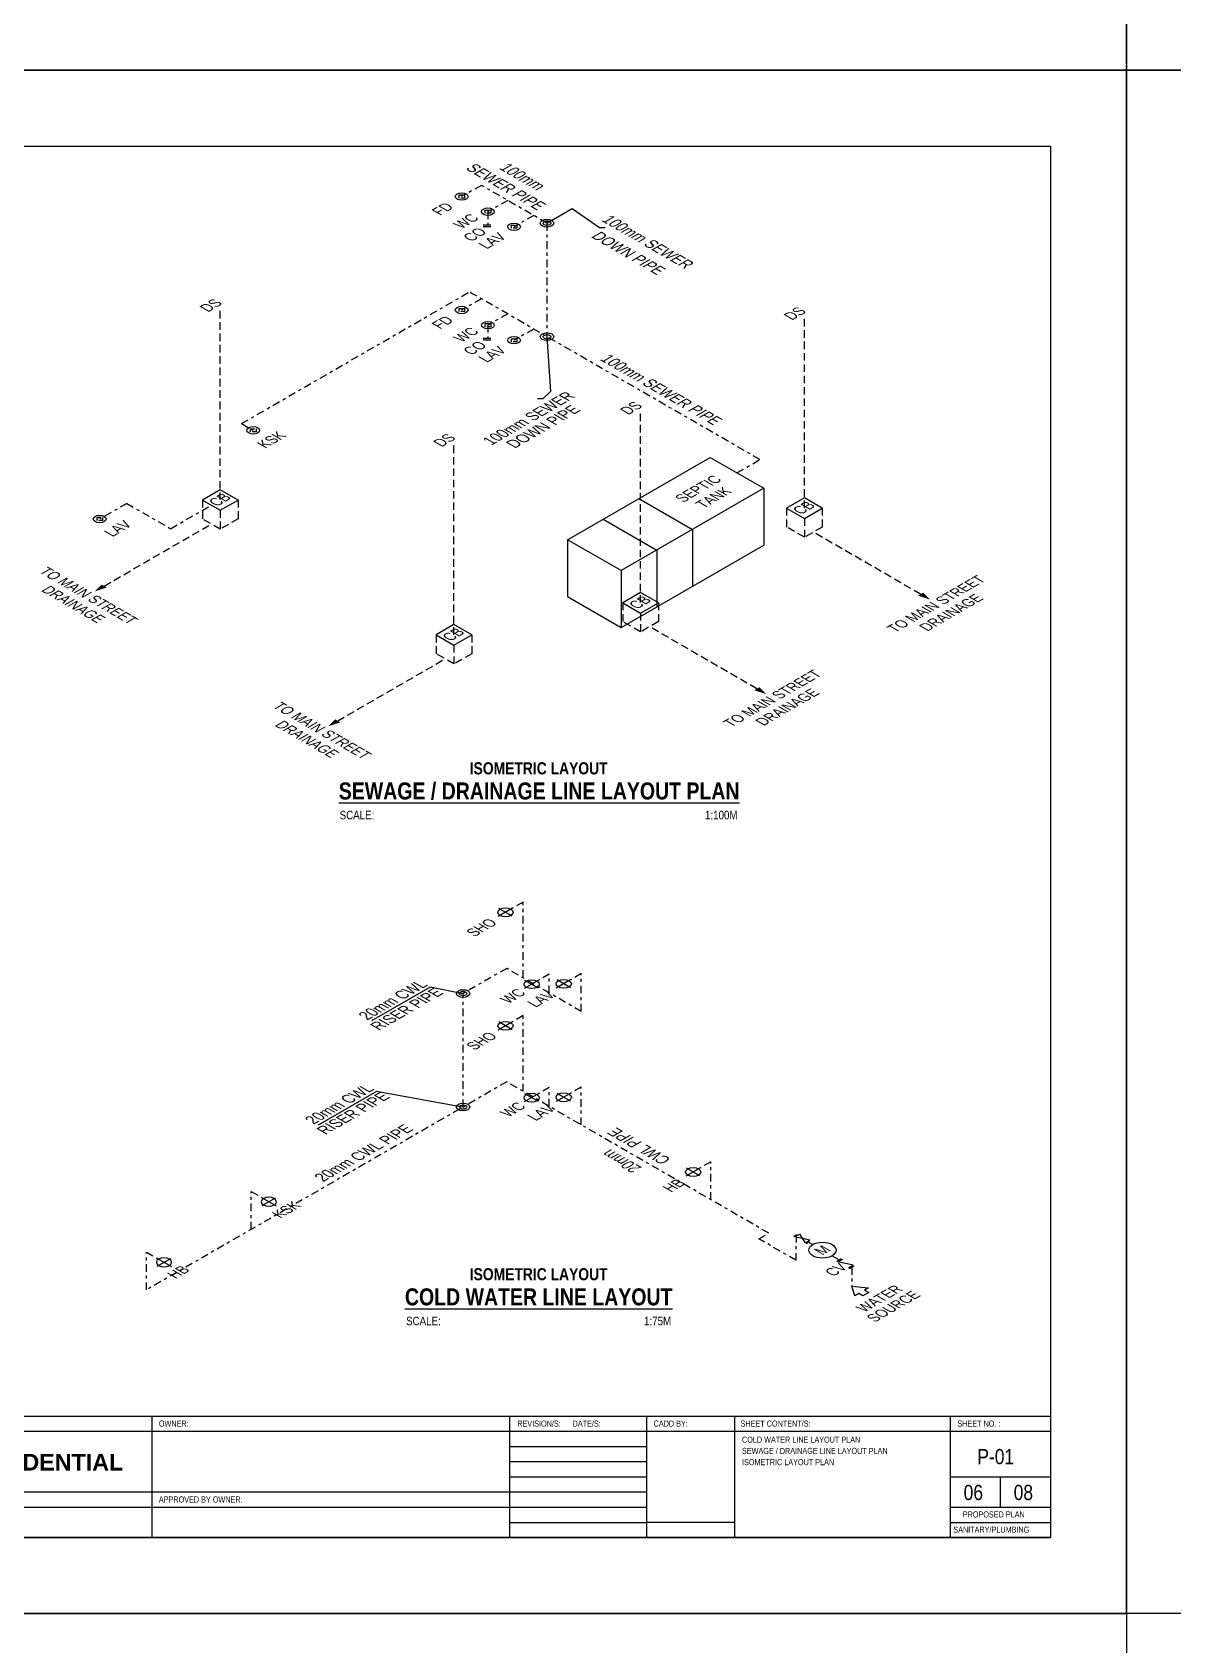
# Model space of a CAD drawing. Header units: inches. Extents: x 7263 to 14962, y 1317 to 2926.
# Drawn here: x 7303 to 7340.7, y 1367.1 to 1420.4 of the extents above; entities that cross this region are included whole.
import ezdxf
from ezdxf.enums import TextEntityAlignment as Align

# ---------------------------------------------------------------- set-up
doc = ezdxf.new("R2010")
doc.units = ezdxf.units.IN
doc.header["$MEASUREMENT"] = 0
for name, pattern in [('CWL', [0.5, 0.25, -0.125, 0, -0.125]), ('HIDDEN', [0.375, 0.25, -0.125]), ('HIDDEN2', [0.1875, 0.125, -0.0625])]:
    doc.linetypes.add(name, pattern=pattern)
for name, color, linetype in [('Layer3', 3, 'Continuous'), ('Layer4', 4, 'Continuous'), ('Layer5', 5, 'Continuous'), ('Layer6', 6, 'Continuous'), ('Layer8', 8, 'Continuous'), ('text', 7, 'Continuous')]:
    doc.layers.add(name, color=color, linetype=linetype)
doc.layers.add('plumbing', color=42, linetype='Continuous', lineweight=15)
doc.styles.get("Standard").update_dxf_attribs({"font": ''})
doc.styles.get('Standard').set_extended_font_data('Tw Cen MT Condensed')
doc.dimstyles.new('ISOMETRIC -30', dxfattribs={"dimtxt": 0.2, "dimasz": 0.18, "dimexe": 0.18, "dimexo": 0.0625, "dimgap": 0.09, "dimtad": 0, "dimzin": 0, "dimdsep": 46, "dimtxsty": 'Standard', "dimblk": 'ARCHTICK', "dimcen": 0.09, "dimclrd": 8, "dimclre": 8, "dimclrt": 2, "dimadec": 0, "dimazin": 0, "dimtfac": 1, "dimtofl": 0, "dimtmove": 0, "dimatfit": 3, "dimfxl": 1, "dimtolj": 1, "dimtzin": 0, "dimarcsym": 0})
doc.dimstyles.get("Standard").update_dxf_attribs({"dimtxt": 0.2, "dimasz": 0.18, "dimexe": 0.18, "dimexo": 0.0625, "dimgap": 0.09, "dimtad": 0, "dimzin": 0, "dimdsep": 46, "dimtxsty": 'Standard', "dimblk": 'ARCHTICK', "dimcen": 0.09, "dimclrd": 8, "dimclre": 8, "dimclrt": 2, "dimadec": 0, "dimazin": 0, "dimtfac": 1, "dimtofl": 0, "dimtmove": 0, "dimatfit": 3, "dimfxl": 1, "dimtolj": 1, "dimtzin": 0, "dimarcsym": 0})

# ---------------------------------------------------------------- blocks, each defined once
blk = doc.blocks.new('_ArchTick')
at = {"color": 0, "linetype": 'ByBlock', "const_width": 0.15}
blk.add_lwpolyline([(-0.5, -0.5), (0.5, 0.5)], dxfattribs=at)

msp = doc.modelspace()

# ---------------------------------------------------------------- hatches: boundary and pattern name
at = {"layer": 'Layer5', "true_color": 0xc8c92d, "extrusion": (0, 0.816497, 0.57735)}
h = msp.add_hatch(color=52, dxfattribs=at)
h.dxf.hatch_style = 1
h.paths.add_polyline_path([(-7319.958, -3789.664, -0.414214), (-7320.134, -3789.664, -0.414214), (-7320.134, -3789.488)])
h.paths.add_polyline_path([(-7319.958, -3789.488, -0.414214), (-7319.958, -3789.664), (-7320.134, -3789.488, -0.414214)])
h = msp.add_hatch(color=52, dxfattribs=at)
h.dxf.hatch_style = 1
h.paths.add_polyline_path([(-7319.958, -3787.499, -0.414214), (-7320.134, -3787.499, -0.414214), (-7320.134, -3787.323)])
h.paths.add_polyline_path([(-7319.958, -3787.323, -0.414214), (-7319.958, -3787.499), (-7320.134, -3787.323, -0.414214)])
at = {"layer": 'Layer8', "linetype": 'HIDDEN', "extrusion": (0, 0.816497, 0.57735)}
h = msp.add_hatch(color=4, dxfattribs=at)
h.dxf.hatch_style = 1
h.paths.add_polyline_path([(-7317.187, -2598.309, -0.414214), (-7317.363, -2598.309, -0.414214), (-7317.363, -2598.134)])
h.paths.add_polyline_path([(-7317.187, -2598.134, -0.414214), (-7317.187, -2598.309), (-7317.363, -2598.134, -0.414214)])
h = msp.add_hatch(color=4, dxfattribs=at)
h.dxf.hatch_style = 1
h.paths.add_polyline_path([(-7317.187, -2596.144, -0.414214), (-7317.363, -2596.144, -0.414214), (-7317.363, -2595.968)])
h.paths.add_polyline_path([(-7317.187, -2595.968, -0.414214), (-7317.187, -2596.144), (-7317.363, -2595.968, -0.414214)])

# ---------------------------------------------------------------- linework, layer by layer
at = {"layer": 'Defpoints'}
for points in [[(7262.697, 1470.116), (7339.197, 1470.116), (7339.197, 1419.116), (7262.697, 1419.116)], [(7339.197, 1470.116), (7415.697, 1470.116), (7415.697, 1419.116), (7339.197, 1419.116)], [(7262.697, 1419.116), (7339.197, 1419.116), (7339.197, 1368.116), (7262.697, 1368.116)], [(7339.197, 1419.116), (7415.697, 1419.116), (7415.697, 1368.116), (7339.197, 1368.116)], [(7262.697, 1368.116), (7339.197, 1368.116), (7339.197, 1317.116), (7262.697, 1317.116)]]:
    msp.add_lwpolyline(points, close=True, dxfattribs=at)
at = {"layer": 'Layer3', "color": 52, "linetype": 'CWL', "lineweight": -3, "true_color": 0xc8c92d}
for p, q in [((7317.881, 1415.312, -3641.371), (7317.226, 1414.944, -3641.377)), ((7320.046, 1414.062, -3641.371), (7317.881, 1415.312, -3641.371)), ((7318.747, 1414.812, -3641.371), (7318.092, 1414.444, -3641.377)), ((7319.613, 1414.312, -3641.371), (7318.958, 1413.944, -3641.377)), ((7320.046, 1414.062, -3641.371), (7320.046, 1410.312, -3641.371)), ((7309.952, 1407.44, -3641.377), (7317.486, 1411.79, -3641.377)), ((7327.082, 1406.249, -3641.371), (7317.486, 1411.79, -3641.371)), ((7317.881, 1411.562, -3641.371), (7317.226, 1411.194, -3641.377)), ((7318.747, 1411.062, -3641.371), (7318.092, 1410.694, -3641.377)), ((7319.613, 1410.562, -3641.371), (7318.958, 1410.194, -3641.377)), ((7309.952, 1407.44, -3641.377), (7310.337, 1407.217, -3641.377)), ((7326.324, 1405.812, -3641.371), (7327.082, 1406.249, -3641.371)), ((7306.162, 1404.802, -3631.743), (7305.267, 1404.286, -3631.743)), ((7306.158, 1404.802, -3631.743), (7307.607, 1403.965, -3631.743)), ((7307.607, 1403.965, -3631.743), (7308.957, 1404.745, -3631.743))]:
    msp.add_line(p, q, dxfattribs=at)
at = {"layer": 'Layer3', "color": 52, "linetype": 'CWL', "lineweight": -3, "true_color": 0xc8c92d, "extrusion": (0, -0.816497, 0.57735)}
for p, q in [((7318.096, 1414.444, -3641.377), (7318.096, 1414.006, -3641.997)), ((7317.935, 1414.006, -3641.997), (7318.257, 1414.006, -3641.997)), ((7317.935, 1413.952, -3642.073), (7318.257, 1413.952, -3642.073)), ((7318.096, 1410.694, -3641.377), (7318.096, 1410.256, -3641.997)), ((7317.935, 1410.256, -3641.997), (7318.257, 1410.256, -3641.997)), ((7317.935, 1410.202, -3642.073), (7318.257, 1410.202, -3642.073))]:
    msp.add_line(p, q, dxfattribs=at)
at = {"layer": 'Layer3', "color": 4, "extrusion": (0, 0.816497, 0.57735)}
for p, q in [((7318.912, 1391.424, -2199.987), (7318.429, 1391.145, -2199.592)), ((7318.895, 1391.159, -2199.611), (7318.453, 1391.415, -2199.973)), ((7319.778, 1389.049, -2199.987), (7319.295, 1388.77, -2199.592)), ((7319.761, 1388.784, -2199.611), (7319.319, 1389.04, -2199.973)), ((7320.838, 1389.063, -2199.987), (7320.354, 1388.784, -2199.592)), ((7320.821, 1388.797, -2199.611), (7320.378, 1389.053, -2199.973)), ((7318.912, 1387.674, -2199.987), (7318.429, 1387.395, -2199.592)), ((7318.895, 1387.409, -2199.611), (7318.453, 1387.665, -2199.973)), ((7319.778, 1385.299, -2199.987), (7319.295, 1385.02, -2199.592)), ((7319.761, 1385.034, -2199.611), (7319.319, 1385.29, -2199.973)), ((7320.838, 1385.313, -2199.987), (7320.354, 1385.034, -2199.592)), ((7320.821, 1385.047, -2199.611), (7320.378, 1385.303, -2199.973)), ((7325.115, 1382.843, -2199.987), (7324.632, 1382.564, -2199.592)), ((7325.098, 1382.578, -2199.611), (7324.656, 1382.833, -2199.973)), ((7310.614, 1381.862, -2199.987), (7311.098, 1381.583, -2199.592)), ((7310.631, 1381.596, -2199.611), (7311.074, 1381.852, -2199.973)), ((7307.15, 1379.862, -2199.987), (7307.634, 1379.583, -2199.592)), ((7307.167, 1379.596, -2199.611), (7307.61, 1379.852, -2199.973))]:
    msp.add_line(p, q, dxfattribs=at)
at = {"layer": 'Layer3', "color": 4, "linetype": 'CWL', "lineweight": -3, "extrusion": (0, 0.816497, 0.57735)}
for p, q in [((7319.256, 1391.623, -2200.267), (7318.905, 1391.42, -2199.981)), ((7320.122, 1389.248, -2200.267), (7319.771, 1389.045, -2199.981)), ((7321.181, 1389.261, -2200.267), (7320.831, 1389.059, -2199.981)), ((7321.181, 1385.511, -2200.267), (7320.831, 1385.309, -2199.981)), ((7325.459, 1383.041, -2200.267), (7325.108, 1382.839, -2199.981)), ((7310.271, 1382.06, -2200.267), (7310.622, 1381.858, -2199.981)), ((7306.807, 1380.06, -2200.267), (7307.158, 1379.858, -2199.981))]:
    msp.add_line(p, q, dxfattribs=at)
at = {"layer": 'Layer3', "color": 4, "linetype": 'CWL', "lineweight": -3}
for p, q in [((7319.256, 1389.123, -2200.267), (7319.256, 1391.623, -2200.267)), ((7318.715, 1389.435, -2200.267), (7317.275, 1388.604, -2200.267)), ((7321.181, 1388.011, -2200.267), (7318.715, 1389.435, -2200.267)), ((7320.122, 1388.623, -2200.267), (7320.122, 1389.248, -2200.267)), ((7321.181, 1388.011, -2200.267), (7321.181, 1389.261, -2200.267)), ((7317.275, 1384.854, -2200.267), (7317.275, 1388.604, -2200.267)), ((7319.256, 1385.373, -2200.267), (7319.256, 1387.873, -2200.267)), ((7318.715, 1385.685, -2200.267), (7306.807, 1378.81, -2200.267)), ((7327.375, 1380.685, -2200.267), (7318.715, 1385.685, -2200.267)), ((7320.122, 1384.873, -2200.267), (7320.122, 1385.498, -2200.267)), ((7321.181, 1384.261, -2200.267), (7321.181, 1385.511, -2200.267)), ((7325.459, 1381.791, -2200.267), (7325.459, 1383.041, -2200.267)), ((7310.271, 1380.81, -2200.267), (7310.271, 1382.06, -2200.267)), ((7327.05, 1380.498, -2200.267), (7327.375, 1380.685, -2200.267)), ((7328.273, 1379.791, -2200.267), (7327.05, 1380.498, -2200.267)), ((7328.277, 1380.627, -2200.27), (7328.273, 1379.791, -2200.267)), ((7306.807, 1378.81, -2200.267), (7306.807, 1380.06, -2200.267))]:
    msp.add_line(p, q, dxfattribs=at)
at = {"layer": 'Layer3', "color": 4, "linetype": 'CWL', "extrusion": (0, 0.816497, 0.57735)}
for p, q in [((7319.256, 1387.873, -2200.267), (7318.905, 1387.67, -2199.981)), ((7320.122, 1385.498, -2200.267), (7319.771, 1385.295, -2199.981))]:
    msp.add_line(p, q, dxfattribs=at)
at = {"layer": 'Layer3', "color": 4, "linetype": 'HIDDEN2', "lineweight": -3, "extrusion": (0, 0.816497, 0.57735)}
for p, q in [((7328.199, 1380.582, -2200.206), (7328.356, 1380.672, -2200.334)), ((7328.609, 1380.345, -2199.872), (7328.766, 1380.436, -2200)), ((7328.831, 1380.307, -2199.818), (7328.687, 1380.39, -2199.936))]:
    msp.add_line(p, q, dxfattribs=at)
at = {"layer": 'Layer3', "color": 4, "linetype": 'ByBlock', "lineweight": -3, "extrusion": (0, 0.816497, 0.57735)}
for p, q in [((7329.626, 1379.758, -2199.041), (7329.783, 1379.848, -2199.169)), ((7330.041, 1379.518, -2198.702), (7330.198, 1379.609, -2198.83))]:
    msp.add_line(p, q, dxfattribs=at)
at = {"layer": 'Layer3', "color": 4, "linetype": 'CWL'}
msp.add_line((7330.12, 1379.563, -2198.766), (7330.12, 1378.938, -2198.766), dxfattribs=at)
at = {"layer": 'Layer3'}
for p, q in [((7306.985, 1374.642), (7306.985, 1370.626)), ((7318.802, 1374.642), (7318.802, 1370.626)), ((7323.334, 1374.642), (7323.334, 1370.626)), ((7326.245, 1374.642), (7326.245, 1370.626)), ((7333.374, 1374.642), (7333.374, 1370.626)), ((7266.712, 1374.14), (7336.687, 1374.14)), ((7318.802, 1373.638), (7323.334, 1373.638)), ((7318.802, 1373.136), (7323.334, 1373.136)), ((7318.802, 1372.634), (7323.334, 1372.634)), ((7333.374, 1372.634), (7336.687, 1372.634)), ((7335.03, 1371.63), (7335.03, 1372.634)), ((7291.267, 1372.132), (7318.802, 1372.132)), ((7291.267, 1371.63), (7318.802, 1371.63)), ((7318.802, 1372.132), (7323.334, 1372.132)), ((7318.802, 1371.63), (7323.334, 1371.63)), ((7333.374, 1371.63), (7336.687, 1371.63)), ((7318.802, 1371.128), (7323.334, 1371.128)), ((7326.245, 1371.128), (7323.334, 1371.128)), ((7333.374, 1371.128), (7336.687, 1371.128))]:
    msp.add_line(p, q, dxfattribs=at)
at = {"layer": 'Layer3', "color": 4, "linetype": 'ByBlock', "lineweight": -3, "extrusion": (0, 0.816497, 0.57735)}
for points, elevation in [([(-7328.734, -2593.325), (-7328.231, -2593.502), (-7328.388, -2593.659), (-7328.577, -2593.168), (-7328.734, -2593.325)], -143.049), ([(-7329.467, -2592.429), (-7329.705, -2592.191)], -143.049), ([(-7330.166, -2591.893), (-7329.663, -2592.07), (-7329.82, -2592.227)], -143.049), ([(-7330.009, -2591.736), (-7330.166, -2591.893)], -143.049), ([(-7330.12, -2591.416), (-7330.675, -2591.32), (-7330.541, -2591.186), (-7330.68, -2591.047), (-7330.488, -2590.855), (-7330.349, -2590.994), (-7330.215, -2590.86), (-7330.12, -2591.416)], -143.56)]:
    msp.add_lwpolyline(points, dxfattribs=dict(at, elevation=elevation))
for centre, radius in [((-7317.275, -2598.221, -136.534), 0.222), ((-7317.275, -2598.221, -136.534), 0.124), ((-7317.275, -2596.056, -139.596), 0.222), ((-7317.275, -2596.056, -139.596), 0.124), ((-7329.149, -2592.747, -143.049), 0.45)]:
    msp.add_circle(centre, radius, dxfattribs=at)
at = {"layer": 'Layer3', "color": 4, "extrusion": (-4.322e-17, 0.816497, 0.57735)}
for centre in [(7318.674, 1391.287, -2199.792), (7319.54, 1388.912, -2199.792), (7320.599, 1388.925, -2199.792), (7318.674, 1387.537, -2199.792), (7319.54, 1385.162, -2199.792), (7320.599, 1385.175, -2199.792), (7324.877, 1382.705, -2199.792)]:
    msp.add_ellipse(centre, major_axis=(0, -0.147, 0.208), ratio=0.991969, start_param=0.785398, end_param=7.068583, dxfattribs=at)
at = {"layer": 'Layer3', "color": 4, "extrusion": (-4.322e-17, -0.816497, -0.57735)}
for centre in [(7310.853, 1381.724, -2199.792), (7307.389, 1379.724, -2199.792)]:
    msp.add_ellipse(centre, major_axis=(0, -0.147, 0.208), ratio=0.991969, start_param=0.785398, end_param=7.068583, dxfattribs=at)
at = {"layer": 'Layer4', "linetype": 'HIDDEN'}
for p, q in [((7309.251, 1404.915, -3636.56), (7309.251, 1411.165, -3636.56)), ((7328.553, 1404.646, -3636.56), (7328.553, 1410.896, -3636.56)), ((7323.14, 1401.521, -3636.56), (7323.14, 1407.771, -3636.56)), ((7316.97, 1400.459, -3636.56), (7316.97, 1406.709, -3636.56)), ((7308.662, 1404.915, -3636.56), (7308.662, 1404.29, -3636.56)), ((7309.841, 1404.915, -3636.56), (7309.841, 1404.29, -3636.56)), ((7309.251, 1404.575, -3636.079), (7309.251, 1403.95, -3636.079)), ((7327.964, 1404.646, -3636.56), (7327.964, 1404.021, -3636.56)), ((7328.553, 1404.306, -3636.079), (7328.553, 1403.681, -3636.079)), ((7329.142, 1404.646, -3636.56), (7329.142, 1404.021, -3636.56)), ((7322.551, 1401.521, -3636.56), (7322.551, 1400.896, -3636.56)), ((7323.729, 1401.521, -3636.56), (7323.729, 1400.896, -3636.56)), ((7323.14, 1401.181, -3636.079), (7323.14, 1400.556, -3636.079)), ((7316.381, 1400.459, -3636.56), (7316.381, 1399.834, -3636.56)), ((7317.559, 1400.459, -3636.56), (7317.559, 1399.834, -3636.56)), ((7316.97, 1400.119, -3636.079), (7316.97, 1399.494, -3636.079))]:
    msp.add_line(p, q, dxfattribs=at)
at = {"layer": 'Layer4', "extrusion": (0, 0.816497, 0.57735)}
for points, elevation in [([(-7308.662, -3780.367), (-7309.251, -3779.778), (-7309.841, -3780.367), (-7309.251, -3780.956), (-7308.662, -3780.367)], -952.461), ([(-7327.964, -3780.212), (-7328.553, -3779.623), (-7329.142, -3780.212), (-7328.553, -3780.801), (-7327.964, -3780.212)], -952.68), ([(-7322.551, -3778.408), (-7323.14, -3777.818), (-7323.729, -3778.408), (-7323.14, -3778.997), (-7322.551, -3778.408)], -955.232), ([(-7316.381, -3777.794), (-7316.97, -3777.205), (-7317.559, -3777.794), (-7316.97, -3778.383), (-7316.381, -3777.794)], -956.099)]:
    msp.add_lwpolyline(points, dxfattribs=dict(at, elevation=elevation))
at = {"layer": 'Layer4', "linetype": 'HIDDEN', "elevation": -3636.56}
for points in [[(7309.841, 1404.29), (7309.251, 1403.95), (7308.662, 1404.29)], [(7329.142, 1404.021), (7328.553, 1403.681), (7327.964, 1404.021)], [(7323.729, 1400.896), (7323.14, 1400.556), (7322.551, 1400.896)], [(7317.559, 1399.834), (7316.97, 1399.494), (7316.381, 1399.834)]]:
    msp.add_lwpolyline(points, dxfattribs=at)
at = {"layer": 'Layer4', "linetype": 'HIDDEN', "extrusion": (-4.56654e-12, 0.816497, 0.57735)}
for points, elevation in [([(-7305.411, -3776.362), (-7308.957, -3779.908)], -953.11), ([(-7313.129, -3773.789), (-7316.675, -3777.335)], -956.748)]:
    msp.add_lwpolyline(points, dxfattribs=dict(at, elevation=elevation))
at = {"layer": 'Layer4', "linetype": 'HIDDEN', "extrusion": (0, 0.816497, 0.57735)}
for points, elevation in [([(-7332.394, -3776.207), (-7328.848, -3779.753)], -953.329), ([(-7326.981, -3774.402), (-7323.435, -3777.949)], -955.881)]:
    msp.add_lwpolyline(points, dxfattribs=dict(at, elevation=elevation))
at = {"layer": 'Layer4', "linetype": 'HIDDEN', "extrusion": (-4.56654e-12, 0.816497, 0.57735)}
for points in [[(-7305.324, -3776.449, -953.11), (-7305.103, -3776.054, -953.11), (-7305.497, -3776.275, -953.11)], [(-7313.043, -3773.876, -956.748), (-7312.822, -3773.482, -956.748), (-7313.216, -3773.702, -956.748)]]:
    msp.add_solid(points, dxfattribs=at)
at = {"layer": 'Layer4', "linetype": 'HIDDEN', "extrusion": (0, 0.816497, 0.57735)}
for points in [[(-7332.48, -3776.293, -953.329), (-7332.701, -3775.899, -953.329), (-7332.307, -3776.12, -953.329)], [(-7327.068, -3774.489, -955.881), (-7327.288, -3774.095, -955.881), (-7326.894, -3774.316, -955.881)]]:
    msp.add_solid(points, dxfattribs=at)
at = {"layer": 'Layer5', "color": 52, "linetype": 'HIDDEN2', "true_color": 0xc8c92d, "extrusion": (0, 0.816497, 0.57735)}
for points, elevation in [([(-7317.14, -3790.18), (-7317.319, -3790.18), (-7317.319, -3790.002), (-7317.141, -3790.001)], -947.053), ([(-7318.006, -3789.891), (-7318.185, -3789.892), (-7318.185, -3789.713), (-7318.007, -3789.713)], -947.461), ([(-7318.872, -3789.603), (-7319.051, -3789.603), (-7319.052, -3789.424), (-7318.873, -3789.424)], -947.869), ([(-7317.14, -3788.015), (-7317.319, -3788.015), (-7317.319, -3787.837), (-7317.141, -3787.836)], -950.115), ([(-7318.006, -3787.726), (-7318.185, -3787.727), (-7318.185, -3787.548), (-7318.007, -3787.548)], -950.523), ([(-7318.872, -3787.438), (-7319.051, -3787.438), (-7319.052, -3787.259), (-7318.873, -3787.259)], -950.931), ([(-7310.252, -3785.719), (-7310.431, -3785.719), (-7310.431, -3785.541), (-7310.253, -3785.54)], -953.362), ([(-7305.178, -3776.16), (-7305.356, -3776.161), (-7305.357, -3775.982), (-7305.178, -3775.981)], -950.193)]:
    msp.add_lwpolyline(points, close=True, dxfattribs=dict(at, elevation=elevation))
at = {"layer": 'Layer5', "color": 52, "true_color": 0xc8c92d, "extrusion": (0, 0.816497, 0.57735)}
for centre, radius in [((-7317.226, -3790.09, -947.053), 0.211), ((-7318.092, -3789.801, -947.461), 0.211), ((-7318.958, -3789.513, -947.869), 0.211), ((-7320.046, -3789.576, -947.77), 0.222), ((-7320.046, -3789.576, -947.77), 0.124), ((-7317.226, -3787.925, -950.115), 0.211), ((-7318.092, -3787.636, -950.523), 0.211), ((-7318.958, -3787.348, -950.931), 0.211), ((-7320.046, -3787.411, -950.832), 0.222), ((-7320.046, -3787.411, -950.832), 0.124), ((-7310.337, -3785.629, -953.362), 0.211), ((-7305.263, -3776.07, -950.193), 0.211)]:
    msp.add_circle(centre, radius, dxfattribs=at)
at = {"layer": 'Layer6'}
for p, q in [((7336.687, 1416.606), (7336.687, 1370.626)), ((7266.712, 1374.642), (7336.687, 1374.642)), ((7266.712, 1370.626), (7336.687, 1370.626))]:
    msp.add_line(p, q, dxfattribs=at)
msp.add_lwpolyline([(7336.687, 1370.626), (7266.712, 1370.626), (7266.712, 1416.606), (7336.687, 1416.606)], close=True, dxfattribs=at)
at = {"layer": 'plumbing', "color": 52, "lineweight": 25, "true_color": 0xc8c92d}
for p, q in [((7327.208, 1405.301, -3640.65), (7327.208, 1403.426, -3640.65)), ((7320.727, 1403.6, -3638.244), (7320.727, 1401.725, -3638.244)), ((7324.851, 1403.941, -3638.725), (7324.851, 1402.066, -3638.725)), ((7323.673, 1403.26, -3637.763), (7323.673, 1401.385, -3637.763)), ((7322.494, 1402.58, -3636.801), (7322.494, 1400.705, -3636.801))]:
    msp.add_line(p, q, dxfattribs=at)
at = {"layer": 'plumbing', "color": 52, "lineweight": 25, "true_color": 0xc8c92d, "extrusion": (0, 0.816497, 0.57735)}
for p, q in [((7323.084, 1404.961, -3640.169), (7324.851, 1403.941, -3638.725)), ((7321.905, 1404.281, -3639.206), (7323.673, 1403.26, -3637.763))]:
    msp.add_line(p, q, dxfattribs=at)
at = {"layer": 'plumbing', "color": 52, "lineweight": 25, "true_color": 0xc8c92d, "extrusion": (0, 0.816497, 0.57735), "elevation": -954.506}
msp.add_lwpolyline([(-7327.208, -3783.929), (-7322.494, -3779.215), (-7320.727, -3780.983), (-7325.441, -3785.697), (-7327.208, -3783.929)], dxfattribs=at)
at = {"layer": 'plumbing', "color": 52, "lineweight": 25, "true_color": 0xc8c92d, "elevation": -3638.244}
msp.add_lwpolyline([(7320.727, 1401.725), (7322.494, 1400.705), (7327.208, 1403.426)], dxfattribs=at)

# ---------------------------------------------------------------- texts
at = {"layer": 'Layer3', "color": 52, "linetype": 'Continuous', "true_color": 0xc8c92d, "extrusion": (0, 0.816497, 0.57735)}
for s, height, rotation, p in [('SEWER PIPE', 0.4741, 135, (-7318.697, -817.103, 1155.558)), ('100mm', 0.4741, 135, (-7319.245, -817.294, 1155.829)), ('100mm SEWER', 0.47407, 135, (-7323.384, -3789.218, -948.277)), ('DOWN PIPE', 0.4741, 135, (-7322.747, -3789.005, -948.577)), ('100mm SEWER PIPE', 0.47407, 135, (-7323.828, -3786.4, -952.262)), ('100mm SEWER', 0.47407, 225, (-7319.442, -3785.332, -952.663)), ('DOWN PIPE', 0.4741, 225, (-7319.918, -3784.856, -952.663))]:
    msp.add_text(s, height=height, rotation=rotation, dxfattribs=at).set_placement(p, align=Align.MIDDLE_CENTER)
at = {"layer": 'Layer3', "color": 4, "linetype": 'Continuous', "extrusion": (0, 0.816497, 0.57735)}
for s, height, rotation, p in [('DS', 0.4444, 225, (-7308.938, -3784.291, -947.358)), ('DS', 0.4444, 225, (-7328.239, -3784.136, -947.577)), ('DS', 0.4444, 225, (-7322.827, -3782.332, -950.129)), ('DS', 0.4444, 225, (-7316.656, -3781.718, -950.996)), ('CB', 0.4444, 225, (-7309.232, -3780.388, -952.461)), ('CB', 0.4444, 225, (-7328.534, -3780.233, -952.68)), ('TO MAIN STREET', 0.44444, 225, (-7332.907, -3775.653, -953.329)), ('CB', 0.4444, 225, (-7323.121, -3778.429, -955.232)), ('DRAINAGE', 0.4444, 225, (-7333.403, -3775.157, -953.329)), ('CB', 0.4444, 225, (-7316.951, -3777.815, -956.099)), ('TO MAIN STREET', 0.44444, 225, (-7327.495, -3773.849, -955.881)), ('DRAINAGE', 0.4444, 225, (-7327.99, -3773.353, -955.881)), ('20mm CWL', 0.4741, 225, (-7314.952, -2599.305, -137.559)), ('RISER PIPE', 0.4741, 225, (-7315.408, -2598.78, -137.559)), ('20mm CWL', 0.4741, 225, (-7313.182, -800.807, 1129.955)), ('RISER PIPE', 0.4741, 225, (-7313.637, -800.282, 1129.955)), ('20mm CWL PIPE', 0.47407, 225, (-7313.987, -798.67, 1129.49)), ('CWL PIPE', 0.4741, 315, (-7323.086, -801.455, 1127.798)), ('20mm', 0.4741, 315, (-7322.502, -801.166, 1127.39)), ('M', 0.444, 225, (-7329.149, -2592.747, -143.049)), ('CV', 0.4444, 225, (-7329.6, -2591.63, -143.049)), ('WATER', 0.4444, 225, (-7331.035, -2590.705, -143.56)), ('SOURCE', 0.4444, 225, (-7331.495, -2590.252, -143.56))]:
    msp.add_text(s, height=height, rotation=rotation, dxfattribs=at).set_placement(p, align=Align.MIDDLE_CENTER)
at = {"layer": 'Layer3', "color": 4, "linetype": 'Continuous', "extrusion": (-4.56654e-12, 0.816497, 0.57735)}
for s, height, p in [('TO MAIN STREET', 0.44444, (-7304.897, -3775.808, -953.11)), ('DRAINAGE', 0.4444, (-7304.401, -3775.313, -953.11)), ('TO MAIN STREET', 0.44444, (-7312.615, -3773.235, -956.748)), ('DRAINAGE', 0.4444, (-7312.12, -3772.74, -956.748))]:
    msp.add_text(s, height=height, rotation=135, dxfattribs=at).set_placement(p, align=Align.MIDDLE_CENTER)
at = {"layer": 'Layer3', "color": 4, "linetype": 'HIDDEN2', "extrusion": (0, 0.816497, 0.57735)}
for s, p in [('SHO', (-7317.652, -2598.354, -134.339)), ('WC', (-7318.776, -2597.076, -136.146)), ('LAV', (-7319.673, -2597.003, -136.249)), ('SHO', (-7317.652, -2596.189, -137.401)), ('WC', (-7318.776, -2594.911, -139.208)), ('LAV', (-7319.673, -2594.838, -139.311)), ('HB', (-7324.146, -2593.479, -141.237)), ('KSK', (-7311.235, -348.288, 1445.298)), ('HB', (-7307.77, -347.134, 1443.665))]:
    msp.add_text(s, height=0.4444, rotation=225, dxfattribs=at).set_placement(p)
at = {"layer": 'Layer3', "char_height": 0.5625, "attachment_point": 1}
for s, heights, insert in [('\\pi8.57745;{\\fArial Narrow|b1|i0|c0|p34;\\L\\P\\pi6.31961;\\H0.71111x;\\lISOMETRIC LAYOUT\\P\\pi1.99245;\\H1.40625x;\\LSEWAGE / DRAINAGE LINE LAYOUT PLAN\\P\\pi2.02132;\\fArial Narrow|b0|i0|c0|p34;\\H0.5x;\\lSCALE:                                                                                                                          1:100M}', [2.903], (7311.173, 1397.184)), ('\\pi6.31961;{\\fArial Narrow|b1|i0|c0|p34;\\H0.71111x;ISOMETRIC LAYOUT\\P\\pi4.17914;\\H1.40625x;\\LCOLD WATER LINE LAYOUT\\P\\pi4.21636;\\fArial Narrow|b0|i0|c0|p34;\\H0.5x;\\lSCALE:                                                                           1:75M}', [0], (7311.173, 1379.528))]:
    msp.add_mtext_dynamic_manual_height_columns(s, width=17.1549, gutter_width=1, heights=heights, dxfattribs=dict(at, insert=insert))
at = {"layer": 'plumbing', "color": 52, "lineweight": 25, "true_color": 0xc8c92d, "extrusion": (0, 0.816497, 0.57735)}
for s, p in [('FD', (-7316.597, -817.133, 1154.64)), ('WC', (-7317.37, -816.9, 1154.311)), ('CO', (-7317.661, -816.645, 1153.951)), ('LAV', (-7318.239, -816.527, 1153.783)), ('FD', (-7316.597, -814.968, 1151.578)), ('WC', (-7317.37, -814.735, 1151.249)), ('CO', (-7317.661, -814.48, 1150.889)), ('LAV', (-7318.239, -814.362, 1150.721)), ('KSK', (-7310.942, -812.541, 1148.546)), ('SEPTIC', (-7325.043, -1554.975, 621.586)), ('TANK', (-7325.552, -1554.465, 621.586)), ('LAV', (-7305.868, -802.982, 1151.714))]:
    msp.add_text(s, height=0.4444, rotation=225, dxfattribs=at).set_placement(p, align=Align.MIDDLE_CENTER)
at = {"layer": 'text'}
for s, p in [('COLD WATER LINE LAYOUT PLAN', (7326.491, 1373.76)), ('SEWAGE / DRAINAGE LINE LAYOUT PLAN', (7326.491, 1373.389)), ('ISOMETRIC LAYOUT PLAN', (7326.491, 1373.018))]:
    msp.add_text(s, height=0.20079, dxfattribs=at).set_placement(p)
at = {"layer": 'text', "lineweight": 30}
for s, p in [('P-01', (7334.27, 1373.05)), ('06', (7333.816, 1371.865)), ('08', (7335.47, 1371.865))]:
    msp.add_text(s, height=0.502, dxfattribs=at).set_placement(p)
at = {"layer": 'text', "attachment_point": 1}
for s, insert, char_height in [('OWNER:', (7307.22, 1374.493), 0.2008), ('REVISION/S:', (7319.065, 1374.493), 0.20079), ('DATE/S:', (7320.893, 1374.493), 0.2008), ('CADD BY:', (7323.57, 1374.493), 0.2008), ('SHEET CONTENT/S:', (7326.444, 1374.493), 0.20079), ('SHEET NO. :', (7333.609, 1374.493), 0.20079), ('APPROVED BY OWNER:', (7307.22, 1371.984), 0.20079)]:
    msp.add_mtext(s, dxfattribs=dict(at, insert=insert, char_height=char_height))
at = {"layer": 'text', "lineweight": 30, "insert": (7291.773, 1373.391), "char_height": 0.55, "width": 14.71324, "attachment_point": 1}
msp.add_mtext('\\pi0.5227;{\\fArial|b1|i0|c0|p34;PROPOSED 2-STOREY RESIDENTIAL}', dxfattribs=at)
at = {"layer": 'text', "char_height": 0.20079, "attachment_point": 1}
for s, insert, width in [('\\pi0.41353;PROPOSED PLAN', (7333.374, 1371.49), 3.31299), ('\\pi0.30541;SANITARY/PLUMBING', (7333.168, 1370.988), 3.71824)]:
    msp.add_mtext(s, dxfattribs=dict(at, insert=insert, width=width))

# ---------------------------------------------------------------- leaders
at = {"layer": 'Layer6', "annotation_type": 0, "has_hookline": 1, "hookline_direction": 0, "text_width": 0.181}
msp.add_leader([(7320.046, 1414.062, -3641.371), (7320.878, 1414.542, -3641.371), (7321.784, 1413.916, -3641.371), (7321.964, 1413.916, -3641.371)], dimstyle='ISOMETRIC -30', dxfattribs=at)
at = {"layer": 'Layer6'}
msp.add_leader([(7320.046, 1410.312, -3641.371), (7320.162, 1408.502, -3641.371), (7319.911, 1408.253, -3641.371), (7319.731, 1408.253, -3641.371)], dimstyle='ISOMETRIC -30', dxfattribs=at)
at = {"layer": 'Layer8'}
for points in [[(7317.277, 1388.596, -2202.03), (7316.181, 1388.812, -2202.336), (7314.25, 1387.697, -2200.76)], [(7317.306, 1384.843, -1.324), (7314.411, 1385.37, -2.069), (7312.48, 1384.255, -0.492)]]:
    msp.add_leader(points, dimstyle='Standard', override={"dimscale": 1, "dimtad": 0}, dxfattribs=at)

doc.saveas('drawing.dxf')
